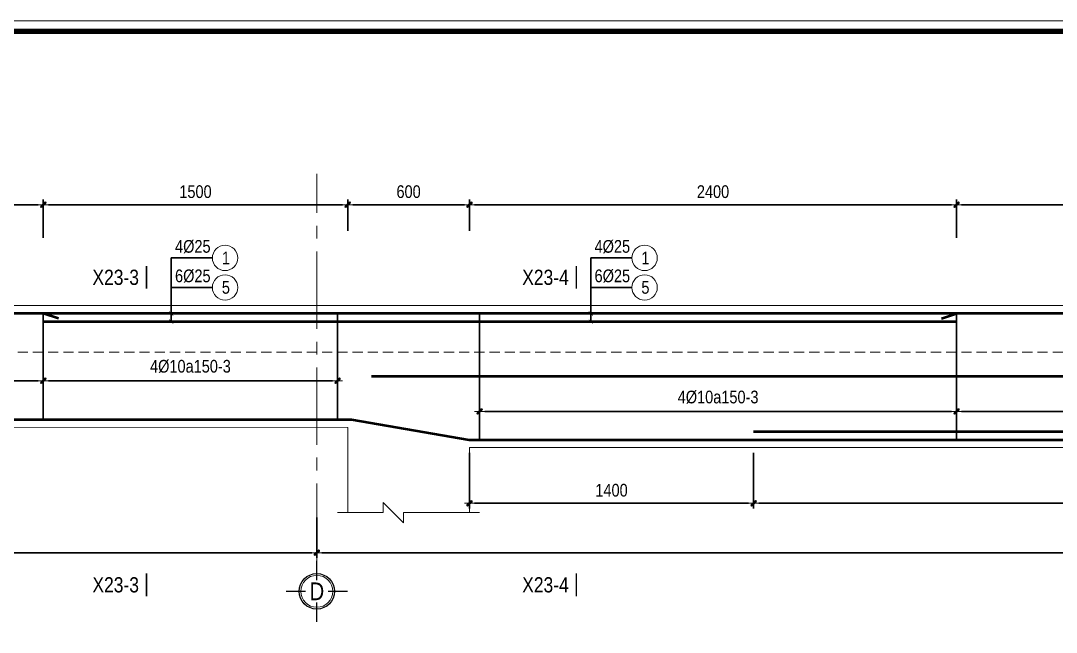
# Model space of a CAD drawing. Header units: millimetres. Extents: x 397144 to 8960116, y 345581 to 674207.
# Drawn here: x 4981456 to 4986558, y 660498 to 663512 of the extents above; entities that cross this region are included whole.
import ezdxf
from ezdxf.enums import TextEntityAlignment as Align
from ezdxf.xclip import XClip

# ---------------------------------------------------------------- set-up
doc = ezdxf.new("R2010")
doc.units = ezdxf.units.MM
doc.header["$XCLIPFRAME"] = 0
doc.header["$PDSIZE"] = -10
doc.linetypes.add('CENTER2', pattern=[28.575, 19.05, -3.175, 3.175, -3.175])
doc.linetypes.add('HIDDEN', pattern=[0.375, 0.25, -0.125])
doc.layers.get('0').update_dxf_attribs({"linetype": 'CONTINUOUS'})
doc.layers.get('Defpoints').update_dxf_attribs({"color": 12, "linetype": 'CONTINUOUS'})
for name, color, linetype, lineweight in [('2', 2, 'CONTINUOUS', 20), ('CDAI', 8, 'CONTINUOUS', 30), ('CTHEP', 2, 'CONTINUOUS', 50), ('DBAO', 3, 'CONTINUOUS', 20), ('DGIONG', 4, 'CONTINUOUS', 13), ('KTH', 150, 'CONTINUOUS', 5), ('Net khuat', 8, 'HIDDEN', 13), ('STICK', 1, 'CONTINUOUS', 9), ('TEXT', 7, 'CONTINUOUS', 15)]:
    doc.layers.add(name, color=color, linetype=linetype, lineweight=lineweight)
doc.layers.add('8', color=8, linetype='CONTINUOUS')
doc.styles.add('HELVECONDENSE', font='VHELVCN_0.TTF')
doc.styles.add('Star-HelCon', font='VHELVCN_0.TTF')
doc.styles.add('TTP-HelCon', font='VHELVCN_0.TTF')
doc.styles.add('VNI-HELVE-CONDENSE', font='VHELVCN_0.TTF')
doc.dimstyles.new('kc-25', dxfattribs={"dimtxt": 62.5, "dimasz": 20, "dimexe": 20, "dimexo": 50, "dimgap": 25, "dimtad": 3, "dimdec": 0, "dimzin": 0, "dimdsep": 46, "dimtxsty": 'VNI-HELVE-CONDENSE', "dimblk": 'DIM', "dimcen": 2.5, "dimclrd": 256, "dimclre": 154, "dimclrt": 7, "dimaunit": 1, "dimadec": 0, "dimazin": 0, "dimtfac": 1, "dimtdec": 0, "dimtix": 1, "dimtmove": 0, "dimatfit": 3, "dimldrblk": 'DOT', "dimfxl": 1, "dimtolj": 1, "dimtzin": 0, "dimarcsym": 0})
doc.dimstyles.new('TTP-25', dxfattribs={"dimscale": 25, "dimtxt": 2.5, "dimasz": 1, "dimexe": 1, "dimexo": 1, "dimgap": 0.09, "dimtad": 0, "dimdec": 4, "dimrnd": 5, "dimzin": 9, "dimdsep": 46, "dimtxsty": 'TTP-HelCon', "dimblk": 'Stick1', "dimcen": 0.09, "dimdle": 1.5, "dimclrd": 256, "dimclre": 256, "dimclrt": 7, "dimadec": 0, "dimazin": 0, "dimtfac": 1, "dimtdec": 4, "dimtmove": 0, "dimatfit": 3, "dimldrblk": '_ArchTick1', "dimfxl": 1, "dimtvp": 1, "dimtolj": 1, "dimtzin": 0, "dimarcsym": 0})

# ---------------------------------------------------------------- blocks, each defined once
blk = doc.blocks.new('CHG_XX_Khung ten')
blk.add_lwpolyline([(15, 579), (826, 579), (826, 15), (15, 15)], close=True)
at = {"color": 4, "linetype": 'Continuous', "const_width": 1}
blk.add_lwpolyline([(17, 577), (824, 577), (824, 17), (17, 17)], close=True, dxfattribs=at)
blk = doc.blocks.new('Stick1')
at = {"layer": 'STICK'}
h = blk.add_hatch(color=256, dxfattribs=at)
edge = h.paths.add_edge_path()
edge.add_line((0.3, 0.5), (-0.5, -0.3))
edge.add_arc((-0.4, -0.4), 0.141, 135, 315)
edge.add_line((-0.3, -0.5), (0.5, 0.3))
edge.add_arc((0.4, 0.4), 0.141, 315, 495)
blk.add_line((1, 0), (-1, 0), dxfattribs=at)
blk.add_lwpolyline([(0.3, 0.5), (-0.5, -0.3, 1), (-0.3, -0.5), (0.5, 0.3, 1), (0.3, 0.5, 1)], format="xyb", dxfattribs=at)
blk = doc.blocks.new('*D2048')
at = {"layer": 'Defpoints', "color": 0, "transparency": 16777216}
for p in [(5165457.3, 643305.3), (5168508.4, 643305.3), (5165457.3, 643165.3)]:
    blk.add_point(p, dxfattribs=at)
at = {"layer": 'KTH', "lineweight": -2, "transparency": 16777216}
for p, q in [((5165457.3, 643280.3), (5165457.3, 643140.3)), ((5168508.4, 643280.3), (5168508.4, 643140.3)), ((5168483.4, 643165.3), (5165482.3, 643165.3))]:
    blk.add_line(p, q, dxfattribs=at)
at = {"layer": 'KTH', "lineweight": -2, "transparency": 16777216, "xscale": 25, "yscale": 25, "zscale": 25, "rotation": 180}
blk.add_blockref('Stick1', (5165457.3, 643165.3), dxfattribs=at)
at = {"layer": 'KTH', "lineweight": -2, "transparency": 16777216, "xscale": 25, "yscale": 25, "zscale": 25}
blk.add_blockref('Stick1', (5168508.4, 643165.3), dxfattribs=at)
at = {"layer": 'KTH', "color": 7, "transparency": 16777216, "insert": (5166982.9, 643235.2), "char_height": 62.5, "attachment_point": 5, "style": 'TTP-HelCon'}
blk.add_mtext('\\A1;4Þ10a200-3', dxfattribs=at)
blk = doc.blocks.new('_ArchTick1')
at = {"color": 0, "const_width": 3.81}
blk.add_lwpolyline([(-12.7, -12.7), (12.7, 12.7)], dxfattribs=at)
blk = doc.blocks.new('*D2049')
at = {"layer": 'Defpoints', "color": 0, "transparency": 16777216}
for p in [(5168508.4, 643305.3), (5169958.4, 643222.7), (5168508.4, 643165.3)]:
    blk.add_point(p, dxfattribs=at)
at = {"layer": 'KTH', "lineweight": -2, "transparency": 16777216}
for p, q in [((5168508.4, 643280.3), (5168508.4, 643140.3)), ((5169958.4, 643197.7), (5169958.4, 643140.3)), ((5169933.4, 643165.3), (5168533.4, 643165.3))]:
    blk.add_line(p, q, dxfattribs=at)
at = {"layer": 'KTH', "lineweight": -2, "transparency": 16777216, "xscale": 25, "yscale": 25, "zscale": 25, "rotation": 180}
blk.add_blockref('Stick1', (5168508.4, 643165.3), dxfattribs=at)
at = {"layer": 'KTH', "lineweight": -2, "transparency": 16777216, "xscale": 25, "yscale": 25, "zscale": 25}
blk.add_blockref('Stick1', (5169958.4, 643165.3), dxfattribs=at)
at = {"layer": 'KTH', "color": 7, "transparency": 16777216, "insert": (5169233.4, 643235.2), "char_height": 62.5, "attachment_point": 5, "style": 'TTP-HelCon'}
blk.add_mtext('\\A1;4Þ10a150-3', dxfattribs=at)
blk = doc.blocks.new('*D2050')
at = {"layer": 'Defpoints', "color": 0, "transparency": 16777216}
for p in [(5168508.4, 644032.7), (5165457.3, 643843.7), (5168508.4, 643843.7)]:
    blk.add_point(p, dxfattribs=at)
at = {"layer": 'KTH', "lineweight": -2, "transparency": 16777216}
for p, q in [((5165457.3, 643868.7), (5165457.3, 644057.7)), ((5168508.4, 643868.7), (5168508.4, 644057.7)), ((5165482.3, 644032.7), (5168483.4, 644032.7))]:
    blk.add_line(p, q, dxfattribs=at)
at = {"layer": 'KTH', "lineweight": -2, "transparency": 16777216, "xscale": 25, "yscale": 25, "zscale": 25, "rotation": 180}
blk.add_blockref('Stick1', (5165457.3, 644032.7), dxfattribs=at)
at = {"layer": 'KTH', "lineweight": -2, "transparency": 16777216, "xscale": 25, "yscale": 25, "zscale": 25}
blk.add_blockref('Stick1', (5168508.4, 644032.7), dxfattribs=at)
at = {"layer": 'KTH', "color": 7, "transparency": 16777216, "insert": (5166982.9, 644096.5), "char_height": 62.5, "attachment_point": 5, "style": 'TTP-HelCon'}
blk.add_mtext('\\A1;3050', dxfattribs=at)
blk = doc.blocks.new('*D2051')
at = {"layer": 'Defpoints', "color": 0, "transparency": 16777216}
for p in [(5170008.4, 644032.7), (5168508.4, 643879.6), (5170008.4, 643879.6)]:
    blk.add_point(p, dxfattribs=at)
at = {"layer": 'KTH', "lineweight": -2, "transparency": 16777216}
for p, q in [((5168508.4, 643904.6), (5168508.4, 644057.7)), ((5170008.4, 643904.6), (5170008.4, 644057.7)), ((5168533.4, 644032.7), (5169983.4, 644032.7))]:
    blk.add_line(p, q, dxfattribs=at)
at = {"layer": 'KTH', "lineweight": -2, "transparency": 16777216, "xscale": 25, "yscale": 25, "zscale": 25, "rotation": 180}
blk.add_blockref('Stick1', (5168508.4, 644032.7), dxfattribs=at)
at = {"layer": 'KTH', "lineweight": -2, "transparency": 16777216, "xscale": 25, "yscale": 25, "zscale": 25}
blk.add_blockref('Stick1', (5170008.4, 644032.7), dxfattribs=at)
at = {"layer": 'KTH', "color": 7, "transparency": 16777216, "insert": (5169258.4, 644096.5), "char_height": 62.5, "attachment_point": 5, "style": 'TTP-HelCon'}
blk.add_mtext('\\A1;1500', dxfattribs=at)
blk = doc.blocks.new('*D2052')
at = {"layer": 'Defpoints', "color": 0, "transparency": 16777216}
for p in [(5163906.3, 642515.3), (5169856.3, 642515.3), (5163906.3, 642317.3)]:
    blk.add_point(p, dxfattribs=at)
at = {"layer": 'KTH', "lineweight": -2, "transparency": 16777216}
for p, q in [((5163906.3, 642490.3), (5163906.3, 642292.3)), ((5169856.3, 642490.3), (5169856.3, 642292.3)), ((5169831.3, 642317.3), (5163931.3, 642317.3))]:
    blk.add_line(p, q, dxfattribs=at)
at = {"layer": 'KTH', "lineweight": -2, "transparency": 16777216, "xscale": 25, "yscale": 25, "zscale": 25, "rotation": 180}
blk.add_blockref('Stick1', (5163906.3, 642317.3), dxfattribs=at)
at = {"layer": 'KTH', "lineweight": -2, "transparency": 16777216, "xscale": 25, "yscale": 25, "zscale": 25}
blk.add_blockref('Stick1', (5169856.3, 642317.3), dxfattribs=at)
at = {"layer": 'KTH', "color": 7, "transparency": 16777216, "insert": (5166881.3, 642381.1), "char_height": 62.5, "attachment_point": 5, "style": 'TTP-HelCon'}
blk.add_mtext('\\A1;5950', dxfattribs=at)
blk = doc.blocks.new('*D2053')
at = {"layer": 'Defpoints', "color": 0, "transparency": 16777216}
for p in [(5169856.3, 642515.3), (5179356.3, 642515.2), (5179356.3, 642317.2)]:
    blk.add_point(p, dxfattribs=at)
at = {"layer": 'KTH', "lineweight": -2, "transparency": 16777216}
for p, q in [((5169856.3, 642490.3), (5169856.3, 642292.2)), ((5179356.3, 642490.2), (5179356.3, 642292.2)), ((5169881.3, 642317.2), (5179331.3, 642317.2))]:
    blk.add_line(p, q, dxfattribs=at)
at = {"layer": 'KTH', "lineweight": -2, "transparency": 16777216, "xscale": 25, "yscale": 25, "zscale": 25, "rotation": 180}
blk.add_blockref('Stick1', (5169856.3, 642317.2), dxfattribs=at)
at = {"layer": 'KTH', "lineweight": -2, "transparency": 16777216, "xscale": 25, "yscale": 25, "zscale": 25}
blk.add_blockref('Stick1', (5179356.3, 642317.2), dxfattribs=at)
at = {"layer": 'KTH', "color": 7, "transparency": 16777216, "insert": (5174606.3, 642381.1), "char_height": 62.5, "attachment_point": 5, "style": 'TTP-HelCon'}
blk.add_mtext('\\A1;9500', dxfattribs=at)
blk = doc.blocks.new('*D2056')
at = {"layer": 'Defpoints', "color": 0, "transparency": 16777216}
for p in [(5173008.4, 643153.7), (5177053.4, 643153.7), (5177053.4, 643013.6)]:
    blk.add_point(p, dxfattribs=at)
at = {"layer": 'KTH', "lineweight": -2, "transparency": 16777216}
for p, q in [((5173008.4, 643128.7), (5173008.4, 642988.6)), ((5177053.4, 643128.7), (5177053.4, 642988.6)), ((5173033.4, 643013.6), (5177028.4, 643013.6))]:
    blk.add_line(p, q, dxfattribs=at)
at = {"layer": 'KTH', "lineweight": -2, "transparency": 16777216, "xscale": 25, "yscale": 25, "zscale": 25, "rotation": 180}
blk.add_blockref('Stick1', (5173008.4, 643013.6), dxfattribs=at)
at = {"layer": 'KTH', "lineweight": -2, "transparency": 16777216, "xscale": 25, "yscale": 25, "zscale": 25}
blk.add_blockref('Stick1', (5177053.4, 643013.6), dxfattribs=at)
at = {"layer": 'KTH', "color": 7, "transparency": 16777216, "insert": (5175030.9, 643083.6), "char_height": 62.5, "attachment_point": 5, "style": 'TTP-HelCon'}
blk.add_mtext('\\A1;4Þ10a200-3', dxfattribs=at)
blk = doc.blocks.new('*D2057')
at = {"layer": 'Defpoints', "color": 0, "transparency": 16777216}
for p in [(5173008.4, 643153.7), (5170658.4, 643071.2), (5173008.4, 643013.7)]:
    blk.add_point(p, dxfattribs=at)
at = {"layer": 'KTH', "lineweight": -2, "transparency": 16777216}
for p, q in [((5173008.4, 643128.7), (5173008.4, 642988.7)), ((5170658.4, 643046.2), (5170658.4, 642988.7)), ((5170683.4, 643013.7), (5172983.4, 643013.7))]:
    blk.add_line(p, q, dxfattribs=at)
at = {"layer": 'KTH', "lineweight": -2, "transparency": 16777216, "xscale": 25, "yscale": 25, "zscale": 25, "rotation": 180}
blk.add_blockref('Stick1', (5170658.4, 643013.7), dxfattribs=at)
at = {"layer": 'KTH', "lineweight": -2, "transparency": 16777216, "xscale": 25, "yscale": 25, "zscale": 25}
blk.add_blockref('Stick1', (5173008.4, 643013.7), dxfattribs=at)
at = {"layer": 'KTH', "color": 7, "transparency": 16777216, "insert": (5171833.4, 643083.6), "char_height": 62.5, "attachment_point": 5, "style": 'TTP-HelCon'}
blk.add_mtext('\\A1;4Þ10a150-3', dxfattribs=at)
blk = doc.blocks.new('*D2058')
at = {"layer": 'Defpoints', "color": 0, "transparency": 16777216}
for p in [(5173008.4, 644032.6), (5173008.4, 643843.7), (5177057.4, 643843.6)]:
    blk.add_point(p, dxfattribs=at)
at = {"layer": 'KTH', "lineweight": -2, "transparency": 16777216}
for p, q in [((5173008.4, 643868.7), (5173008.4, 644057.6)), ((5177057.4, 643868.6), (5177057.4, 644057.6)), ((5177032.4, 644032.6), (5173033.4, 644032.6))]:
    blk.add_line(p, q, dxfattribs=at)
at = {"layer": 'KTH', "lineweight": -2, "transparency": 16777216, "xscale": 25, "yscale": 25, "zscale": 25, "rotation": 180}
blk.add_blockref('Stick1', (5173008.4, 644032.6), dxfattribs=at)
at = {"layer": 'KTH', "lineweight": -2, "transparency": 16777216, "xscale": 25, "yscale": 25, "zscale": 25}
blk.add_blockref('Stick1', (5177057.4, 644032.6), dxfattribs=at)
at = {"layer": 'KTH', "color": 7, "transparency": 16777216, "insert": (5175032.9, 644096.4), "char_height": 62.5, "attachment_point": 5, "style": 'TTP-HelCon'}
blk.add_mtext('\\A1;4050', dxfattribs=at)
blk = doc.blocks.new('*D2059')
at = {"layer": 'Defpoints', "color": 0, "transparency": 16777216}
for p in [(5170608.4, 644032.7), (5170608.4, 643879.6), (5173008.4, 643879.6)]:
    blk.add_point(p, dxfattribs=at)
at = {"layer": 'KTH', "lineweight": -2, "transparency": 16777216}
for p, q in [((5170608.4, 643904.6), (5170608.4, 644057.7)), ((5173008.4, 643904.6), (5173008.4, 644057.7)), ((5172983.4, 644032.7), (5170633.4, 644032.7))]:
    blk.add_line(p, q, dxfattribs=at)
at = {"layer": 'KTH', "lineweight": -2, "transparency": 16777216, "xscale": 25, "yscale": 25, "zscale": 25, "rotation": 180}
blk.add_blockref('Stick1', (5170608.4, 644032.7), dxfattribs=at)
at = {"layer": 'KTH', "lineweight": -2, "transparency": 16777216, "xscale": 25, "yscale": 25, "zscale": 25}
blk.add_blockref('Stick1', (5173008.4, 644032.7), dxfattribs=at)
at = {"layer": 'KTH', "color": 7, "transparency": 16777216, "insert": (5171808.4, 644096.5), "char_height": 62.5, "attachment_point": 5, "style": 'TTP-HelCon'}
blk.add_mtext('\\A1;2400', dxfattribs=at)
blk = doc.blocks.new('dau truc')
blk.add_circle((0, 0), 180)
at = {"layer": '8'}
for p, q in [((0, 127), (0, 345)), ((-127, 0), (-345, 0)), ((345, 0), (127, 0)), ((0, -345), (0, -127))]:
    blk.add_line(p, q, dxfattribs=at)
blk.add_circle((0, 0), 200, dxfattribs=at)
at = {"layer": 'TEXT', "style": 'HELVECONDENSE'}
blk.add_attdef('A', text='', height=233, dxfattribs=at).set_placement((0, 0), align=Align.MIDDLE)
blk = doc.blocks.new('DIM')
h = blk.add_hatch(color=1)
h.paths.add_polyline_path([(0.49, 0.29, 1), (0.29, 0.49), (-0.19, 0), (0.19, 0)])
h.paths.add_polyline_path([(0.19, 0), (-0.19, 0), (-0.49, -0.29, 1), (-0.29, -0.49)])
at = {"color": 9}
for p, q in [((-0.19, 0), (-1.5, 0)), ((0.19, 0), (1.5, 0))]:
    blk.add_line(p, q, dxfattribs=at)
at = {"color": 1}
for p, q in [((-0.49, -0.29), (0.29, 0.49)), ((-0.29, -0.49), (0.49, 0.29)), ((-0.19, 0), (0.19, 0))]:
    blk.add_line(p, q, dxfattribs=at)
blk.add_arc((-0.39, -0.39), 0.138, 135, 315, dxfattribs=at)
blk = doc.blocks.new('*D2024')
at = {"layer": 'Defpoints', "color": 0, "transparency": 16777216}
for p in [(5170608.4, 644032.7), (5170008.4, 643879.6), (5170608.4, 643879.6)]:
    blk.add_point(p, dxfattribs=at)
at = {"layer": 'KTH', "lineweight": -2, "transparency": 16777216}
for p, q in [((5170008.4, 643904.6), (5170008.4, 644057.7)), ((5170608.4, 643904.6), (5170608.4, 644057.7)), ((5170033.4, 644032.7), (5170583.4, 644032.7))]:
    blk.add_line(p, q, dxfattribs=at)
at = {"layer": 'KTH', "lineweight": -2, "transparency": 16777216, "xscale": 25, "yscale": 25, "zscale": 25, "rotation": 180}
blk.add_blockref('Stick1', (5170008.4, 644032.7), dxfattribs=at)
at = {"layer": 'KTH', "lineweight": -2, "transparency": 16777216, "xscale": 25, "yscale": 25, "zscale": 25}
blk.add_blockref('Stick1', (5170608.4, 644032.7), dxfattribs=at)
at = {"layer": 'KTH', "color": 7, "transparency": 16777216, "insert": (5170308.4, 644096.5), "char_height": 62.5, "attachment_point": 5, "style": 'TTP-HelCon'}
blk.add_mtext('\\A1;600', dxfattribs=at)
blk = doc.blocks.new('*D2028')
at = {"layer": 'Defpoints', "color": 0, "transparency": 16777216}
for p in [(5170608.4, 642835.3), (5172008.4, 642835.2), (5172008.4, 642561)]:
    blk.add_point(p, dxfattribs=at)
at = {"layer": 'KTH', "lineweight": -2, "transparency": 16777216}
for p, q in [((5170608.4, 642810.3), (5170608.4, 642536)), ((5172008.4, 642810.2), (5172008.4, 642536)), ((5170633.4, 642561), (5171983.4, 642561))]:
    blk.add_line(p, q, dxfattribs=at)
at = {"layer": 'KTH', "lineweight": -2, "transparency": 16777216, "xscale": 25, "yscale": 25, "zscale": 25, "rotation": 180}
blk.add_blockref('Stick1', (5170608.4, 642561), dxfattribs=at)
at = {"layer": 'KTH', "lineweight": -2, "transparency": 16777216, "xscale": 25, "yscale": 25, "zscale": 25}
blk.add_blockref('Stick1', (5172008.4, 642561), dxfattribs=at)
at = {"layer": 'KTH', "color": 7, "transparency": 16777216, "insert": (5171308.4, 642624.9), "char_height": 62.5, "attachment_point": 5, "style": 'TTP-HelCon'}
blk.add_mtext('\\A1;1400', dxfattribs=at)
blk = doc.blocks.new('*D2029')
at = {"layer": 'Defpoints', "color": 0, "transparency": 16777216}
for p in [(5172008.4, 642835.2), (5177808.4, 642772.6), (5177808.4, 642561)]:
    blk.add_point(p, dxfattribs=at)
at = {"layer": 'KTH', "lineweight": -2, "transparency": 16777216}
for p, q in [((5172008.4, 642810.2), (5172008.4, 642536)), ((5177808.4, 642747.6), (5177808.4, 642536)), ((5172033.4, 642561), (5177783.4, 642561))]:
    blk.add_line(p, q, dxfattribs=at)
at = {"layer": 'KTH', "lineweight": -2, "transparency": 16777216, "xscale": 25, "yscale": 25, "zscale": 25, "rotation": 180}
blk.add_blockref('Stick1', (5172008.4, 642561), dxfattribs=at)
at = {"layer": 'KTH', "lineweight": -2, "transparency": 16777216, "xscale": 25, "yscale": 25, "zscale": 25}
blk.add_blockref('Stick1', (5177808.4, 642561), dxfattribs=at)
at = {"layer": 'KTH', "color": 7, "transparency": 16777216, "insert": (5174908.4, 642624.9), "char_height": 62.5, "attachment_point": 5, "style": 'TTP-HelCon'}
blk.add_mtext('\\A1;5800', dxfattribs=at)
blk = doc.blocks.new('MC')
at = {"layer": 'CTHEP', "const_width": 10}
blk.add_lwpolyline([(0, 150), (0, 0)], dxfattribs=at)
at = {"layer": 'TEXT', "style": 'TTP-HelCon'}
blk.add_attdef('A', text='', height=100, dxfattribs=at).set_placement((-50, 25.5), align=Align.RIGHT)
blk = doc.blocks.new('AX-23')
at = {"layer": 'CDAI', "ltscale": 52.5}
for p, q in [((5168508.41233, 643500.28855), (5168508.41233, 642970.28855)), ((5169958.41233, 643500.28855), (5169958.41233, 642970.28855)), ((5170658.40973, 643500.28472), (5170658.40973, 642874.26858)), ((5173008.40973, 643500.28472), (5173008.40973, 642874.2639))]:
    blk.add_line(p, q, dxfattribs=at)
at = {"layer": 'CTHEP'}
for p, q in [((5168583.41233, 643471.28855), (5168508.41233, 643496.28855)), ((5172933.40973, 643471.28472), (5173008.40973, 643496.28472)), ((5168508.45181, 643456.27539), (5173008.40973, 643456.26375)), ((5170125.03766, 643187.27665), (5179707.09928, 643187.22852)), ((5172008.40973, 642914.24276), (5177808.43687, 642914.1794))]:
    blk.add_line(p, q, dxfattribs=at)
for points in [[(5210678.44019, 643496.13721), (5163537.28851, 643496.29177)], [(5163595.52747, 643250.68189), (5163595.52747, 642974.29181), (5170027.41841, 642974.27066), (5170607.28015, 642874.26875), (5179208.43687, 642874.24047), (5179782.48238, 642974.23858), (5186008.5266, 642974.2181), (5186608.43827, 642874.21613), (5195208.43895, 642874.18785), (5195804.61955, 642974.18589), (5202007.80519, 642974.16549), (5202608.43826, 642874.16351), (5210608.44019, 642874.13721), (5210608.44019, 643335.29438)]]:
    blk.add_lwpolyline(points, dxfattribs=at)
at = {"layer": 'DBAO'}
for points in [[(5163957.28851, 643843.68611), (5163957.28851, 643535.29177), (5170133.7736, 643535.134)], [(5170133.77361, 643535.44821), (5179356.34312, 643535.21264)], [(5163957.28851, 642515.29177), (5163957.28851, 642935.29177), (5170008.41233, 642935.26187)], [(5170008.41233, 642515.28855), (5170008.41233, 642935.28855)], [(5170608.40973, 642515.28472), (5170608.40973, 642835.25891), (5179208.43687, 642835.21642), (5179208.43687, 642515.21642)]]:
    blk.add_lwpolyline(points, dxfattribs=at)
at = {"layer": 'DGIONG'}
blk.add_lwpolyline([(5169958.41233, 642515.28855), (5170183.41233, 642515.28855), (5170183.41233, 642565.28855), (5170283.41233, 642465.28855), (5170283.41233, 642515.28855), (5170658.40973, 642515.28472)], dxfattribs=at)
for centre in [(5169404.11761, 643770.09294), (5171471.24578, 643770.09294), (5169404.11761, 643624.79394), (5171471.24578, 643624.79394)]:
    blk.add_circle(centre, 62.5, dxfattribs=at)
at = {"layer": 'Net khuat', "linetype": 'CENTER2', "ltscale": 20}
blk.add_line((5169856.34312, 642277.79477), (5169856.34312, 644283.13741), dxfattribs=at)
at = {"layer": 'Net khuat', "ltscale": 200}
blk.add_lwpolyline([(5163507.28851, 642935.29177), (5163507.28851, 642935.29177), (5163807.28851, 642935.29177), (5163807.28851, 643305.29177), (5210408.4402, 643305.13721), (5210408.4402, 642935.13721), (5210408.4402, 642935.13721), (5210708.4402, 642935.13721)], dxfattribs=at)
at = {"xscale": 0.75, "yscale": 0.75, "zscale": 0.75}
for p, values in [((5169017.33979, 643618.1684), {'A': 'X23-3'}), ((5171135.00588, 643618.1684), {'A': 'X23-4'}), ((5169017.33979, 642102.51113), {'A': 'X23-3'}), ((5171135.00588, 642102.51113), {'A': 'X23-4'})]:
    blk.add_blockref('MC', p, dxfattribs=at).add_auto_attribs(values)
at = {"layer": '2', "ltscale": 300}
ref = blk.add_blockref('dau truc', (5169856.34312, 642126.93023), dxfattribs=dict(at, xscale=0.4367131292819977, yscale=0.4367131292819977, zscale=0.4367131292819977))
ref.add_attrib('A', 'D', dxfattribs={"layer": 'TEXT', "height": 87.5, "style": 'HELVECONDENSE'}).set_placement((5169856.34312, 642126.93023), align=Align.MIDDLE)
at = {"layer": 'TEXT', "style": 'TTP-HelCon'}
for s, p in [('4Þ25', (5169157.60756, 643795.94588)), ('4Þ25', (5171224.73573, 643795.94588)), ('6Þ25', (5169157.60756, 643650.64688)), ('6Þ25', (5171224.73573, 643650.64688))]:
    blk.add_text(s, height=62.5, dxfattribs=at).set_placement(p)
at = {"layer": 'TEXT', "style": 'Star-HelCon'}
for s, p in [('1', (5169408.28427, 643770.09294)), ('1', (5171475.41244, 643770.09294)), ('5', (5169408.28427, 643624.79394)), ('5', (5171475.41244, 643624.79394))]:
    blk.add_text(s, height=62.5, dxfattribs=at).set_placement(p, align=Align.MIDDLE)
at = {"layer": 'KTH'}
for base, p1, p2, picture, middle in [((5168508.41233, 644032.68289), (5165457.28851, 643843.68611), (5168508.41233, 643843.68289), '*D2050', (5166982.85042, 644096.51622)), ((5170008.41233, 644032.68289), (5168508.41233, 643879.58617), (5170008.41233, 643879.58617), '*D2051', (5169258.41233, 644096.51622)), ((5170608.40973, 644032.68289), (5170008.41233, 643879.58617), (5170608.40973, 643879.58617), '*D2024', (5170308.41103, 644096.51622)), ((5179356.34312, 642317.23149), (5169856.34312, 642515.28855), (5179356.34312, 642515.2145), '*D2053', (5174606.34312, 642381.06483))]:
    dim = blk.add_linear_dim(base=base, p1=p1, p2=p2, angle=180, dimstyle='TTP-25', override={"dimtmove": 1}, dxfattribs=at)
    dim.commit()
    dim.dimension.update_dxf_attribs({"geometry": picture, "text_midpoint": middle})
for base, p1, p2, picture, middle in [((5170608.40973, 644032.67906), (5173008.40973, 643879.58617), (5170608.40973, 643879.58617), '*D2059', (5171808.40973, 644096.51239)), ((5173008.40973, 644032.6037), (5177057.43687, 643843.61076), (5173008.40973, 643843.67906), '*D2058', (5175032.9233, 644096.43704)), ((5172008.40973, 642561.02671), (5170608.40973, 642835.25891), (5172008.40973, 642835.24456), '*D2028', (5171308.40973, 642624.86005)), ((5177808.43687, 642561.02671), (5172008.40973, 642835.24456), (5177808.43687, 642772.57768), '*D2029', (5174908.4233, 642624.86005)), ((5163906.34312, 642317.31068), (5169856.34312, 642515.28855), (5163906.34312, 642515.29177), '*D2052', (5166881.34312, 642381.14401))]:
    dim = blk.add_linear_dim(base=base, p1=p1, p2=p2, dimstyle='TTP-25', override={"dimtmove": 1}, dxfattribs=at)
    dim.commit()
    dim.dimension.update_dxf_attribs({"geometry": picture, "text_midpoint": middle})
for base, p1, p2, text, picture, middle in [((5165457.28851, 643165.27537), (5168508.41233, 643305.28855), (5165457.28851, 643305.29177), '4Þ10a200-3', '*D2048', (5166982.85042, 643235.19204)), ((5168508.41233, 643165.27537), (5169958.41233, 643222.74872), (5168508.41233, 643305.28855), '4Þ10a150-3', '*D2049', (5169233.41233, 643235.19204))]:
    dim = blk.add_linear_dim(base=base, p1=p1, p2=p2, angle=180, text=text, dimstyle='TTP-25', override={"dimtmove": 1}, dxfattribs=at)
    dim.commit()
    dim.dimension.update_dxf_attribs({"geometry": picture, "text_midpoint": middle})
for base, p1, p2, text, picture, middle in [((5173008.40973, 643013.71236), (5170658.40973, 643071.18571), (5173008.40973, 643153.72554), '4Þ10a150-3', '*D2057', (5171833.40973, 643083.62903)), ((5177053.43687, 643013.637), (5173008.40973, 643153.72554), (5177053.43687, 643153.65724), '4Þ10a200-3', '*D2056', (5175030.9233, 643083.55367))]:
    dim = blk.add_linear_dim(base=base, p1=p1, p2=p2, text=text, dimstyle='TTP-25', override={"dimtmove": 1}, dxfattribs=at)
    dim.commit()
    dim.dimension.update_dxf_attribs({"geometry": picture, "text_midpoint": middle})
at = {"layer": 'DGIONG'}
for points in [[(5169139.09579, 643496.28483), (5169139.09552, 643770.09294), (5169341.61761, 643770.09294)], [(5171206.22396, 643496.28483), (5171206.22369, 643770.09294), (5171408.74578, 643770.09294)], [(5169139.09543, 643456.28483), (5169139.09517, 643624.79394), (5169341.61725, 643624.79394)], [(5171206.22361, 643456.28483), (5171206.22334, 643624.79394), (5171408.74543, 643624.79394)]]:
    blk.add_leader(points, dimstyle='kc-25', override={"dimtad": 0, "dimldrblk": 'ArchTick', "dimfxl": 100, "dimarcsym": 1}, dxfattribs=at)

msp = doc.modelspace()

# ---------------------------------------------------------------- block references
at = {"layer": 'KTH', "ltscale": 0.8, "xscale": 25.92478421702978, "yscale": 25.92478421702978, "zscale": 25.92478421702978}
msp.add_blockref('CHG_XX_Khung ten', (4975456.08674, 648501.85593), dxfattribs=at)

# ---------------------------------------------------------------- next in the draw order: linework, layer by layer
at = {"layer": 'CDAI', "ltscale": 0.8}
msp.add_lwpolyline([(4975896.80807, 663460.45642), (4993266.4135, 663460.45642), (4993266.4135, 648942.57726), (4975896.80807, 648942.57726)], close=True, dxfattribs=at)
msp.add_lwpolyline([(4975896.80807, 663460.45642), (4993266.4135, 663460.45642), (4993266.4135, 648942.57726), (4975896.80807, 648942.57726)], close=True, dxfattribs=at)

# ---------------------------------------------------------------- next in the draw order: block references
at = {"layer": 'CDAI'}
ref = msp.add_blockref('AX-23', (-186941.60671, 18572.76065), dxfattribs=at)
XClip(ref).set_block_clipping_path([(5162838.4147851393, 641890.0055557135), (5180108.0368533898, 644184.8334098988)])

doc.saveas('drawing.dxf')
